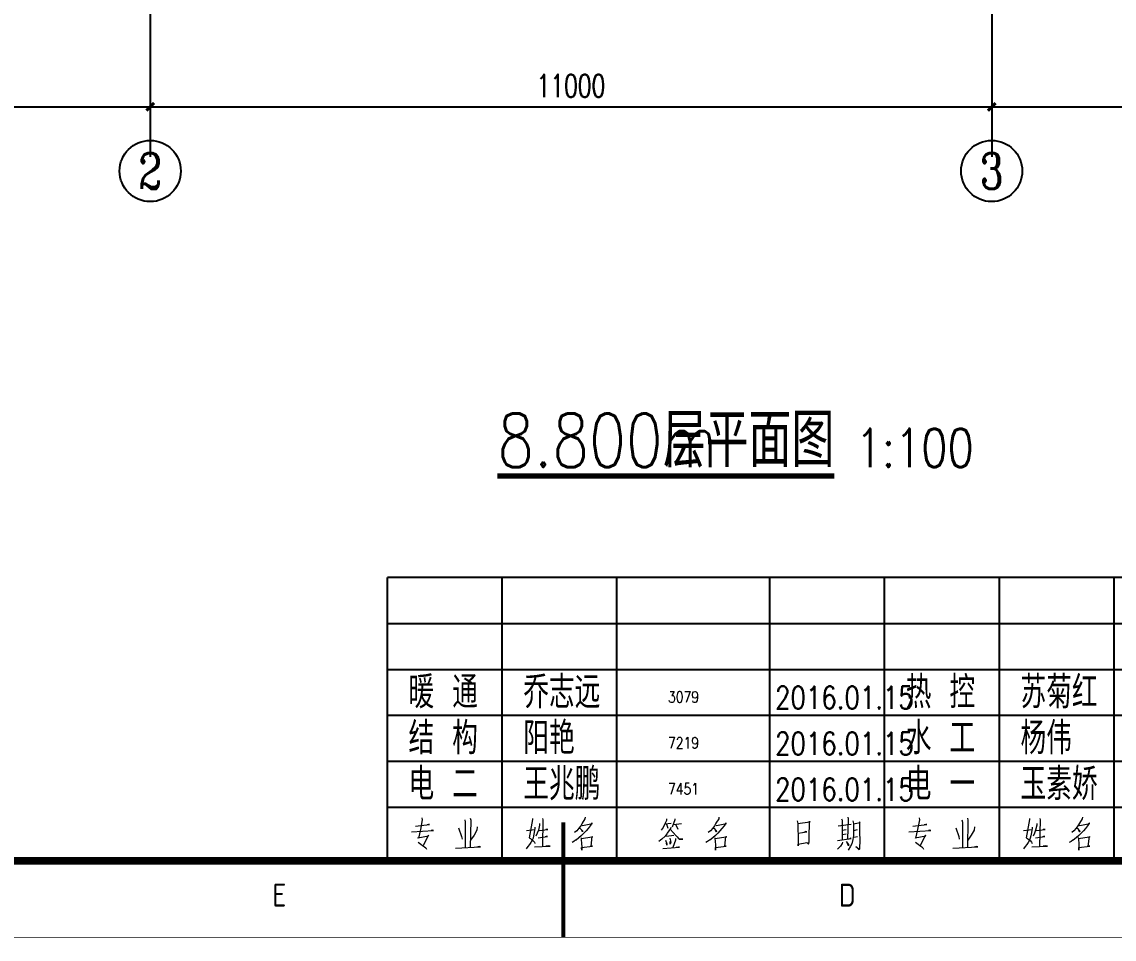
# Model space of a CAD drawing. Extents: x -93062 to 326984, y -142534 to 91021.
# Drawn here: x 86520 to 100799, y 6871 to 18855 of the extents above; entities that cross this region are included whole.
import ezdxf
from ezdxf.enums import TextEntityAlignment as Align

# ---------------------------------------------------------------- set-up
doc = ezdxf.new("R2010")
doc.units = 0
doc.header["$LTSCALE"] = 1000
doc.header["$MEASUREMENT"] = 0
doc.linetypes.add('DOTE', pattern=[2.42, 2, -0.2, 0.02, -0.2])
doc.layers.get('0').update_dxf_attribs({"color": 8})
doc.layers.get('Defpoints').update_dxf_attribs({"color": 8})
for name, color, linetype in [('AXIS', 8, 'Continuous'), ('AXIS_TEXT', 8, 'Continuous'), ('DIM_SYMB', 8, 'Continuous'), ('DOTE', 8, 'DOTE'), ('HQ1', 8, 'Continuous'), ('HQ2', 8, 'Continuous'), ('PUB_DIM', 8, 'Continuous'), ('PUB_TEXT', 8, 'Continuous')]:
    doc.layers.add(name, color=color, linetype=linetype)
doc.styles.add('_TCH_AXIS', font='COMPLEX', dxfattribs={"bigfont": 'GBCBIG'})
doc.styles.add('_TCH_DIM_T3', font='SIMPLEX', dxfattribs={"width": 0.705882, "bigfont": 'GBCBIG'})
doc.styles.add('COMPLEX', font='COMPLEX')
doc.styles.add('HZTXT', font='geditxt.shx', dxfattribs={"width": 0.8, "bigfont": 'hztxt1.shx'})
doc.styles.get("Standard").update_dxf_attribs({"font": 'gbenor.shx', "bigfont": 'gbcbig.shx'})
doc.styles.add('TK', font='GEDITXT.SHX', dxfattribs={"width": 0.85, "height": 3.5, "bigfont": 'DXT.SHX'})
doc.dimstyles.new('_TCH_ARCH&&100', dxfattribs={"dimtxt": 297.5, "dimasz": 100, "dimexe": 250, "dimexo": 300, "dimgap": 126.25, "dimtad": 1, "dimdec": 0, "dimzin": 0, "dimdsep": 46, "dimtxsty": '_TCH_DIM_T3', "dimblk": 'ARCHTICK', "dimcen": 0.09, "dimazin": 2, "dimtfac": 1, "dimtdec": 0, "dimtix": 1, "dimtmove": 2, "dimatfit": 3, "dimfxl": 1, "dimtolj": 1, "dimtzin": 0, "dimarcsym": 0})

# ---------------------------------------------------------------- blocks, each defined once
blk = doc.blocks.new('GEDI_WK_A1_V')
at = {"color": 3}
blk.add_line((297, 10), (297, 0), dxfattribs=at)
for points, const_width in [([(0, 841), (0, 0), (594, 0), (594, 841)], 0.1), ([(10, 816), (10, 10), (584, 10), (584, 816)], 1)]:
    blk.add_lwpolyline(points, close=True, dxfattribs=dict(at, const_width=const_width))
at = {"color": 3, "const_width": 0.5}
blk.add_lwpolyline([(297, 15), (297, 0)], dxfattribs=at)
at = {"color": 3}
for s, p in [('E', (259.88, 4)), ('D', (334.12, 4))]:
    blk.add_text(s, height=3, dxfattribs=at).set_placement(p, align=Align.CENTER)
blk = doc.blocks.new('GEDI_HQ1_2012')
at = {"layer": 'HQ1', "color": 2}
for p, q in [((0, 37), (-65, 37)), ((-65, 0), (-65, 37)), ((-50, 0), (-50, 37)), ((-35, 0), (-35, 37)), ((-15, 0), (-15, 37)), ((0, 0), (0, 37)), ((-65, 31), (0, 31)), ((-65, 25), (0, 25)), ((-65, 19), (0, 19)), ((-65, 13), (0, 13)), ((-65, 7), (0, 7)), ((0, 0), (0, 7)), ((-65, 0), (0, 0))]:
    blk.add_line(p, q, dxfattribs=at)
at = {"layer": 'HQ1', "color": 7, "lineweight": 0}
for points in [[(-61.32, 4.51), (-59.5, 4.74), (-59.61, 4.74), (-59.81, 4.67)], [(-60.48, 5.59), (-60.45, 5.32), (-60.68, 4.06), (-60.94, 2.94), (-61, 3), (-59.61, 3.24), (-59.64, 3.34), (-60.33, 1.98)], [(-55.7, 4.3), (-55.3, 3.17), (-55.24, 2.8)], [(-54.89, 5.32), (-54.83, 5.02), (-54.83, 1.71)], [(-54.16, 5.56), (-54.1, 5.29), (-54.16, 1.74)], [(-53.24, 4.44), (-53.3, 3.99), (-53.67, 3.34), (-54.13, 2.66)], [(-45.7, 4.4), (-45.7, 4.26), (-45.81, 3.69), (-45.9, 3.24), (-45.95, 2.94), (-46.07, 2.69), (-46.25, 2.39), (-46.42, 2.12), (-46.62, 1.84), (-46.85, 1.57)], [(-46.04, 5.53), (-46.04, 5.36), (-46.48, 3), (-46.3, 2.9), (-46.1, 2.73), (-45.92, 2.59), (-45.78, 2.42), (-45.7, 2.25)], [(-45.12, 4.88), (-45.12, 4.64), (-45.26, 3.99), (-45.4, 3.58), (-45.58, 3.21)], [(-44.71, 5.53), (-44.68, 5.32), (-44.74, 1.88)], [(-39.56, 4.64), (-39.47, 4.61), (-38.17, 4.84), (-38.25, 4.91), (-38.49, 4.57), (-38.74, 4.2), (-39.01, 3.89), (-39.3, 3.58), (-39.62, 3.27), (-39.96, 2.97), (-40.34, 2.69), (-40.4, 2.66), (-40.63, 2.52), (-40.86, 2.36)], [(-39.15, 5.7), (-39.18, 5.46), (-39.53, 4.91), (-39.73, 4.57), (-39.96, 4.26), (-40.25, 3.92), (-40.54, 3.69)], [(-27.95, 4.37), (-27.98, 4.2), (-28.44, 3.58), (-28.47, 3.51), (-28.7, 3.21), (-29.11, 2.83), (-29.31, 2.66), (-29.51, 2.49)], [(-28.5, 5.49), (-28.53, 5.26), (-28.76, 4.74), (-28.96, 4.33), (-29.2, 3.99)], [(-28.73, 4.81), (-27.89, 4.91)], [(-28.53, 4.78), (-28.33, 4.26)], [(-27.43, 5.49), (-27.4, 5.32), (-27.75, 4.37)], [(-27.6, 4.71), (-26.56, 4.88)], [(-27.28, 4.67), (-27.02, 4.13)], [(-22.07, 4.64), (-21.98, 4.61), (-20.68, 4.84), (-20.76, 4.91), (-20.99, 4.57), (-21.26, 4.2), (-21.52, 3.89), (-21.81, 3.58), (-22.12, 3.27), (-22.47, 2.97), (-22.85, 2.69), (-22.91, 2.66), (-23.14, 2.52), (-23.37, 2.36)], [(-21.66, 5.7), (-21.69, 5.46), (-22.04, 4.91), (-22.24, 4.57), (-22.47, 4.26), (-22.76, 3.92), (-23.05, 3.69)], [(-11.41, 5.19), (-11.35, 4.84), (-11.32, 4.09), (-11.29, 3.31), (-11.29, 3.21), (-11.29, 2.66), (-11.29, 1.94), (-11.29, 2.18), (-10.17, 2.39), (-9.93, 2.15), (-9.87, 2.46), (-9.87, 2.87), (-9.84, 3.65), (-9.82, 4.47), (-9.82, 5.15), (-9.79, 5.05), (-11.32, 4.81)], [(-6.08, 4.57), (-4.37, 4.78)], [(-5.62, 5.49), (-5.56, 5.29), (-5.56, 2.73)], [(-4.8, 5.7), (-4.75, 5.49), (-4.83, 2.83)], [(-4.14, 5.22), (-4.05, 4.84), (-4.05, 4.09), (-4.08, 3.27), (-4.14, 2.76), (-4.28, 2.22), (-4.46, 1.88), (-4.78, 1.37)], [(-4.05, 4.81), (-3.18, 4.98), (-3.27, 5.08), (-3.27, 4.03), (-3.27, 3.96), (-3.24, 2.42), (-3.27, 1.84), (-3.3, 1.5), (-3.33, 1.4), (-3.76, 1.84), (-3.36, 1.54)], [(-61.84, 3.75), (-58.95, 3.96), (-59.09, 3.99), (-59.26, 3.96)], [(-46.82, 3.96), (-45.72, 4.09)], [(-45.29, 3), (-44.07, 3.17), (-44.22, 3.17), (-44.36, 3.11)], [(-45.17, 3.96), (-44.02, 4.06), (-44.1, 4.09), (-44.27, 4.06)], [(-39.88, 4.26), (-39.82, 4.23), (-39.5, 3.92), (-39.47, 3.75), (-39.59, 3.99)], [(-39.73, 3.04), (-39.67, 2.94), (-39.62, 2.08), (-39.59, 1.98), (-39.59, 1.37), (-39.62, 1.64), (-39.62, 1.74), (-38.19, 1.91), (-38.22, 1.91), (-38.37, 1.91), (-38.22, 3.17), (-38.17, 3.11), (-38.25, 3.07), (-39.64, 2.87)], [(-27.57, 3.27), (-28.5, 3.14)], [(-28.07, 2.94), (-27.95, 2.42), (-28.01, 2.15), (-28.01, 2.52)], [(-28.01, 4.13), (-26.85, 2.83), (-26.38, 2.83), (-26.85, 2.87), (-27.08, 3.11)], [(-27.34, 2.9), (-27.34, 2.66), (-27.69, 1.71)], [(-22.39, 4.26), (-22.33, 4.23), (-22.01, 3.92), (-21.98, 3.75), (-22.1, 3.99)], [(-22.24, 3.04), (-22.18, 2.94), (-22.12, 2.08), (-22.1, 1.98), (-22.1, 1.37), (-22.12, 1.64), (-22.12, 1.74), (-20.71, 1.91), (-20.74, 1.91), (-20.88, 1.91), (-20.74, 3.17), (-20.68, 3.11), (-20.76, 3.07), (-22.15, 2.87)], [(-11.29, 3.58), (-10.17, 3.79), (-10.28, 3.82), (-10.54, 3.69)], [(-6.17, 2.63), (-4.37, 2.9), (-4.46, 2.94), (-4.57, 2.83)], [(-5.53, 3.99), (-5.01, 4.09)], [(-5.5, 3.41), (-5.04, 3.51)], [(-4.08, 3.07), (-4.02, 3.07), (-3.56, 3.17)], [(-4.02, 3.96), (-3.53, 4.06)], [(-60.97, 2.42), (-60.62, 2.15), (-60.39, 1.98), (-60.13, 1.81), (-59.99, 1.67), (-59.9, 1.5)], [(-56.1, 1.64), (-52.83, 1.81), (-52.98, 1.84), (-53.3, 1.77)], [(-45.75, 1.81), (-43.72, 1.91), (-43.93, 1.94), (-44.27, 1.88)], [(-28.99, 1.61), (-26.79, 1.77), (-26.93, 1.77), (-27.25, 1.74)], [(-28.62, 2.66), (-28.47, 2.22), (-28.47, 2.01), (-28.5, 2.29)], [(-5.5, 2.42), (-5.53, 2.25), (-5.76, 1.91), (-5.97, 1.67), (-6.17, 1.5)], [(-5.04, 2.52), (-4.72, 2.12), (-4.72, 1.94), (-4.83, 2.25)]]:
    blk.add_lwpolyline(points, dxfattribs=at)
blk.add_text('223344', height=0.0001).set_placement((-22.1, 1.74))
blk = doc.blocks.new('GEDI_HQ2_2012')
at = {"layer": 'HQ2', "color": 2}
for p, q in [((0, 37), (-65, 37)), ((-65, 0), (-65, 37)), ((-50, 0), (-50, 37)), ((-35, 0), (-35, 37)), ((-15, 0), (-15, 37)), ((0, 0), (0, 37)), ((-65, 31), (0, 31)), ((-65, 25), (0, 25)), ((-65, 19), (0, 19)), ((-65, 13), (0, 13)), ((-65, 7), (0, 7)), ((0, 0), (0, 7)), ((-65, 0), (0, 0))]:
    blk.add_line(p, q, dxfattribs=at)
at = {"layer": 'HQ2', "color": 7, "lineweight": 0}
for points in [[(-61.32, 4.51), (-59.5, 4.74), (-59.61, 4.74), (-59.81, 4.67)], [(-60.48, 5.59), (-60.45, 5.32), (-60.68, 4.06), (-60.94, 2.94), (-61, 3), (-59.61, 3.24), (-59.64, 3.34), (-60.33, 1.98)], [(-55.7, 4.3), (-55.3, 3.17), (-55.24, 2.8)], [(-54.89, 5.32), (-54.83, 5.02), (-54.83, 1.71)], [(-54.16, 5.56), (-54.1, 5.29), (-54.16, 1.74)], [(-53.24, 4.44), (-53.3, 3.99), (-53.67, 3.34), (-54.13, 2.66)], [(-45.7, 4.4), (-45.7, 4.26), (-45.81, 3.69), (-45.9, 3.24), (-45.95, 2.94), (-46.07, 2.69), (-46.25, 2.39), (-46.42, 2.12), (-46.62, 1.84), (-46.85, 1.57)], [(-46.04, 5.53), (-46.04, 5.36), (-46.48, 3), (-46.3, 2.9), (-46.1, 2.73), (-45.92, 2.59), (-45.78, 2.42), (-45.7, 2.25)], [(-45.12, 4.88), (-45.12, 4.64), (-45.26, 3.99), (-45.4, 3.58), (-45.58, 3.21)], [(-44.71, 5.53), (-44.68, 5.32), (-44.74, 1.88)], [(-39.56, 4.64), (-39.47, 4.61), (-38.17, 4.84), (-38.25, 4.91), (-38.49, 4.57), (-38.74, 4.2), (-39.01, 3.89), (-39.3, 3.58), (-39.62, 3.27), (-39.96, 2.97), (-40.34, 2.69), (-40.4, 2.66), (-40.63, 2.52), (-40.86, 2.36)], [(-39.15, 5.7), (-39.18, 5.46), (-39.53, 4.91), (-39.73, 4.57), (-39.96, 4.26), (-40.25, 3.92), (-40.54, 3.69)], [(-27.95, 4.37), (-27.98, 4.2), (-28.44, 3.58), (-28.47, 3.51), (-28.7, 3.21), (-29.11, 2.83), (-29.31, 2.66), (-29.51, 2.49)], [(-28.5, 5.49), (-28.53, 5.26), (-28.76, 4.74), (-28.96, 4.33), (-29.2, 3.99)], [(-28.73, 4.81), (-27.89, 4.91)], [(-28.53, 4.78), (-28.33, 4.26)], [(-27.43, 5.49), (-27.4, 5.32), (-27.75, 4.37)], [(-27.6, 4.71), (-26.56, 4.88)], [(-27.28, 4.67), (-27.02, 4.13)], [(-22.07, 4.64), (-21.98, 4.61), (-20.68, 4.84), (-20.76, 4.91), (-20.99, 4.57), (-21.26, 4.2), (-21.52, 3.89), (-21.81, 3.58), (-22.12, 3.27), (-22.47, 2.97), (-22.85, 2.69), (-22.91, 2.66), (-23.14, 2.52), (-23.37, 2.36)], [(-21.66, 5.7), (-21.69, 5.46), (-22.04, 4.91), (-22.24, 4.57), (-22.47, 4.26), (-22.76, 3.92), (-23.05, 3.69)], [(-11.41, 5.19), (-11.35, 4.84), (-11.32, 4.09), (-11.29, 3.31), (-11.29, 3.21), (-11.29, 2.66), (-11.29, 1.94), (-11.29, 2.18), (-10.17, 2.39), (-9.93, 2.15), (-9.87, 2.46), (-9.87, 2.87), (-9.84, 3.65), (-9.82, 4.47), (-9.82, 5.15), (-9.79, 5.05), (-11.32, 4.81)], [(-6.08, 4.57), (-4.37, 4.78)], [(-5.62, 5.49), (-5.56, 5.29), (-5.56, 2.73)], [(-4.8, 5.7), (-4.75, 5.49), (-4.83, 2.83)], [(-4.14, 5.22), (-4.05, 4.84), (-4.05, 4.09), (-4.08, 3.27), (-4.14, 2.76), (-4.28, 2.22), (-4.46, 1.88), (-4.78, 1.37)], [(-4.05, 4.81), (-3.18, 4.98), (-3.27, 5.08), (-3.27, 4.03), (-3.27, 3.96), (-3.24, 2.42), (-3.27, 1.84), (-3.3, 1.5), (-3.33, 1.4), (-3.76, 1.84), (-3.36, 1.54)], [(-61.84, 3.75), (-58.95, 3.96), (-59.09, 3.99), (-59.26, 3.96)], [(-46.82, 3.96), (-45.72, 4.09)], [(-45.29, 3), (-44.07, 3.17), (-44.22, 3.17), (-44.36, 3.11)], [(-45.17, 3.96), (-44.02, 4.06), (-44.1, 4.09), (-44.27, 4.06)], [(-39.88, 4.26), (-39.82, 4.23), (-39.5, 3.92), (-39.47, 3.75), (-39.59, 3.99)], [(-39.73, 3.04), (-39.67, 2.94), (-39.62, 2.08), (-39.59, 1.98), (-39.59, 1.37), (-39.62, 1.64), (-39.62, 1.74), (-38.19, 1.91), (-38.22, 1.91), (-38.37, 1.91), (-38.22, 3.17), (-38.17, 3.11), (-38.25, 3.07), (-39.64, 2.87)], [(-27.57, 3.27), (-28.5, 3.14)], [(-28.07, 2.94), (-27.95, 2.42), (-28.01, 2.15), (-28.01, 2.52)], [(-28.01, 4.13), (-26.85, 2.83), (-26.38, 2.83), (-26.85, 2.87), (-27.08, 3.11)], [(-27.34, 2.9), (-27.34, 2.66), (-27.69, 1.71)], [(-22.39, 4.26), (-22.33, 4.23), (-22.01, 3.92), (-21.98, 3.75), (-22.1, 3.99)], [(-22.24, 3.04), (-22.18, 2.94), (-22.12, 2.08), (-22.1, 1.98), (-22.1, 1.37), (-22.12, 1.64), (-22.12, 1.74), (-20.71, 1.91), (-20.74, 1.91), (-20.88, 1.91), (-20.74, 3.17), (-20.68, 3.11), (-20.76, 3.07), (-22.15, 2.87)], [(-11.29, 3.58), (-10.17, 3.79), (-10.28, 3.82), (-10.54, 3.69)], [(-6.17, 2.63), (-4.37, 2.9), (-4.46, 2.94), (-4.57, 2.83)], [(-5.53, 3.99), (-5.01, 4.09)], [(-5.5, 3.41), (-5.04, 3.51)], [(-4.08, 3.07), (-4.02, 3.07), (-3.56, 3.17)], [(-4.02, 3.96), (-3.53, 4.06)], [(-60.97, 2.42), (-60.62, 2.15), (-60.39, 1.98), (-60.13, 1.81), (-59.99, 1.67), (-59.9, 1.5)], [(-56.1, 1.64), (-52.83, 1.81), (-52.98, 1.84), (-53.3, 1.77)], [(-45.75, 1.81), (-43.72, 1.91), (-43.93, 1.94), (-44.27, 1.88)], [(-28.99, 1.61), (-26.79, 1.77), (-26.93, 1.77), (-27.25, 1.74)], [(-28.62, 2.66), (-28.47, 2.22), (-28.47, 2.01), (-28.5, 2.29)], [(-5.5, 2.42), (-5.53, 2.25), (-5.76, 1.91), (-5.97, 1.67), (-6.17, 1.5)], [(-5.04, 2.52), (-4.72, 2.12), (-4.72, 1.94), (-4.83, 2.25)]]:
    blk.add_lwpolyline(points, dxfattribs=at)
blk.add_text('112233', height=0.0001).set_placement((-22.1, 1.74))
blk = doc.blocks.new('A$C711966D6')
for name, p in [('GEDI_WK_A1_V', (0, 0)), ('GEDI_HQ2_2012', (339, 10)), ('GEDI_HQ1_2012', (404, 10))]:
    blk.add_blockref(name, p)
at = {"style": 'TK', "width": 0.85}
for tag, height, p in [('PROJECTNAME', 4.75, (529, 44)), ('PHASE', 4, (571, 44)), ('DRAWINGNAME', 4.75, (539, 31))]:
    blk.add_attdef(tag, text='', height=height, dxfattribs=at).set_placement(p, align=Align.MIDDLE_CENTER)
for tag, p, height in [('APPROVE', (416, 32.75), 3.5), ('DESIGN', (461, 32.75), 3.5), ('REVIEW1', (416, 25.75), 3.5), ('DRAW', (461, 25.75), 3.5), ('REVIEW2', (416, 18.75), 3.5), ('PROPORTION', (461, 18.75), 3.5), ('DRAWINGNUMBER', (511, 18.5), 4), ('CHECK', (416, 11.75), 3.5), ('DATE', (461, 11.75), 3.5), ('VERSION', (577, 11.75), 3.5)]:
    blk.add_attdef(tag, p, '', height=height, dxfattribs=at)
blk = doc.blocks.new('是飞洒发时')
at = {"xscale": 100, "yscale": 100, "zscale": 100}
blk.add_blockref('A$C711966D6', (0, 0), dxfattribs=at)
blk = doc.blocks.new('_AXISO')
blk.add_circle((0, 0), 0.5)
at = {"layer": 'AXIS_TEXT', "style": 'COMPLEX', "width": 1.041667}
blk.add_attdef('A', text='', height=0.56, dxfattribs=at).set_placement((-0.25, -0.28), (0.25, -0.28), align=Align.FIT)
blk = doc.blocks.new('_ArchTick')
at = {"color": 0, "linetype": 'ByBlock', "const_width": 0.4}
blk.add_lwpolyline([(-0.5, -0.5), (0.5, 0.5)], dxfattribs=at)
blk = doc.blocks.new('*D1590')
at = {"layer": 'Defpoints', "color": 0, "transparency": 16777216}
for p in [(0, -2876), (8500, -2876), (8500, -3627)]:
    blk.add_point(p, dxfattribs=at)
at = {"layer": 'PUB_DIM', "color": 0, "lineweight": -2, "transparency": 16777216}
for p, q in [((0, -3176), (0, -3877)), ((8500, -3176), (8500, -3877)), ((0, -3627), (8500, -3627))]:
    blk.add_line(p, q, dxfattribs=at)
at = {"layer": 'PUB_DIM', "color": 0, "lineweight": -2, "transparency": 16777216, "xscale": 100, "yscale": 100, "zscale": 100, "rotation": 180}
blk.add_blockref('_ArchTick', (0, -3627), dxfattribs=at)
at = {"layer": 'PUB_DIM', "color": 0, "lineweight": -2, "transparency": 16777216, "xscale": 100, "yscale": 100, "zscale": 100}
blk.add_blockref('_ArchTick', (8500, -3627), dxfattribs=at)
at = {"layer": 'PUB_DIM', "color": 0, "transparency": 16777216, "insert": (4250, -3352), "char_height": 297.5, "attachment_point": 5, "style": '_TCH_DIM_T3'}
blk.add_mtext('\\A1;8500', dxfattribs=at)
blk = doc.blocks.new('*D1591')
at = {"layer": 'Defpoints', "color": 0, "transparency": 16777216}
for p in [(8500, -2876), (19500, -2876), (19500, -3627)]:
    blk.add_point(p, dxfattribs=at)
at = {"layer": 'PUB_DIM', "color": 0, "lineweight": -2, "transparency": 16777216}
for p, q in [((8500, -3176), (8500, -3877)), ((19500, -3176), (19500, -3877)), ((8500, -3627), (19500, -3627))]:
    blk.add_line(p, q, dxfattribs=at)
at = {"layer": 'PUB_DIM', "color": 0, "lineweight": -2, "transparency": 16777216, "xscale": 100, "yscale": 100, "zscale": 100, "rotation": 180}
blk.add_blockref('_ArchTick', (8500, -3627), dxfattribs=at)
at = {"layer": 'PUB_DIM', "color": 0, "lineweight": -2, "transparency": 16777216, "xscale": 100, "yscale": 100, "zscale": 100}
blk.add_blockref('_ArchTick', (19500, -3627), dxfattribs=at)
at = {"layer": 'PUB_DIM', "color": 0, "transparency": 16777216, "insert": (14000, -3352), "char_height": 297.5, "attachment_point": 5, "style": '_TCH_DIM_T3'}
blk.add_mtext('\\A1;11000', dxfattribs=at)
blk = doc.blocks.new('*D1592')
at = {"layer": 'Defpoints', "color": 0, "transparency": 16777216}
for p in [(19500, -2876), (29200, -2876), (29200, -3627)]:
    blk.add_point(p, dxfattribs=at)
at = {"layer": 'PUB_DIM', "color": 0, "lineweight": -2, "transparency": 16777216}
for p, q in [((19500, -3176), (19500, -3877)), ((29200, -3176), (29200, -3877)), ((19500, -3627), (29200, -3627))]:
    blk.add_line(p, q, dxfattribs=at)
at = {"layer": 'PUB_DIM', "color": 0, "lineweight": -2, "transparency": 16777216, "xscale": 100, "yscale": 100, "zscale": 100, "rotation": 180}
blk.add_blockref('_ArchTick', (19500, -3627), dxfattribs=at)
at = {"layer": 'PUB_DIM', "color": 0, "lineweight": -2, "transparency": 16777216, "xscale": 100, "yscale": 100, "zscale": 100}
blk.add_blockref('_ArchTick', (29200, -3627), dxfattribs=at)
at = {"layer": 'PUB_DIM', "color": 0, "transparency": 16777216, "insert": (24350, -3352), "char_height": 297.5, "attachment_point": 5, "style": '_TCH_DIM_T3'}
blk.add_mtext('\\A1;9700', dxfattribs=at)
blk = doc.blocks.new('A$C5C1E2F63')
at = {"layer": 'AXIS'}
for p, q in [((8500, -2876.1), (8500, -4065.4)), ((19500, -2876.1), (19500, -4065.4))]:
    blk.add_line(p, q, dxfattribs=at)
ref = blk.add_blockref('_AXISO', (8500, -4465.4), dxfattribs=dict(at, xscale=800, yscale=800, zscale=800))
ref.add_attrib('A', '2', dxfattribs={"layer": 'AXIS_TEXT', "height": 465.9, "style": '_TCH_AXIS'}).set_placement((8344.7, -4698.4), (8655.3, -4698.4), align=Align.FIT)
ref = blk.add_blockref('_AXISO', (19500, -4465.4), dxfattribs=dict(at, xscale=800, yscale=800, zscale=800))
ref.add_attrib('A', '3', dxfattribs={"layer": 'AXIS_TEXT', "height": 465.9, "style": '_TCH_AXIS'}).set_placement((19344.7, -4698.4), (19655.3, -4698.4), align=Align.FIT)
at = {"layer": 'PUB_DIM'}
for p1, p2, picture, middle in [((0, -2876.1), (8500, -2876.1), '*D1590', (4250, -3352.2)), ((8500, -2876.1), (19500, -2876.1), '*D1591', (14000, -3352.2)), ((19500, -2876.1), (29200, -2876.1), '*D1592', (24350, -3352.2))]:
    dim = blk.add_aligned_dim(p1=p1, p2=p2, distance=-751, dimstyle='_TCH_ARCH&&100', dxfattribs=at)
    dim.commit()
    dim.dimension.update_dxf_attribs({"geometry": picture, "text_midpoint": middle})
blk = doc.blocks.new('A$C3C103B28')
at = {"layer": 'DOTE'}
for p, q in [((8500, 1500), (8500, -4282)), ((19500, 1500), (19500, -4282))]:
    blk.add_line(p, q, dxfattribs=at)
blk.add_blockref('A$C5C1E2F63', (0, 0))

msp = doc.modelspace()

# ---------------------------------------------------------------- linework, layer by layer
at = {"layer": 'DIM_SYMB', "const_width": 70}
msp.add_lwpolyline([(92736.1, 12921.3), (97140.3, 12921.3)], dxfattribs=at)

# ---------------------------------------------------------------- block references
for name, p in [('是飞洒发时', (63898.5, 6896)), ('A$C3C103B28', (79698.4, 21372.1))]:
    msp.add_blockref(name, p)

# ---------------------------------------------------------------- texts
at = {"style": 'HZTXT', "width": 0.8}
for s, height, p in [('暖', 420, (91575, 9887)), ('通', 420, (92146.2, 9887)), ('乔志远', 420, (93075, 9887)), ('热', 420, (98075, 9887)), ('控', 420, (98646.2, 9887)), ('苏菊红', 420, (99575, 9887)), ('2016.01.15', 294, (96366.5, 9880)), ('3079', 147, (94968.5, 9961.5)), ('结', 420, (91575, 9287)), ('构', 420, (92146.2, 9287)), ('阳艳', 420, (93075, 9287)), ('水', 420, (98075, 9287)), ('杨伟', 420, (99575, 9287)), ('2016.01.15', 294, (96366.5, 9280)), ('工', 420, (98646.2, 9287)), ('7219', 147, (94968.5, 9361.5)), ('电', 420, (91575, 8687)), ('王兆鹏', 420, (93075, 8687)), ('电', 420, (98075, 8687)), ('玉素娇', 420, (99575, 8687)), ('二', 420, (92146.2, 8687)), ('7451', 147, (94968.5, 8761.5)), ('2016.01.15', 294, (96366.5, 8680)), ('一', 420, (98646.2, 8687))]:
    msp.add_text(s, height=height, dxfattribs=at).set_placement(p)
at = {"layer": 'PUB_TEXT', "style": 'HZTXT', "width": 0.8}
for s, height, p in [('8.800m', 700, (92736.1, 13039.2)), ('层平面图', 700, (94901.4, 13039.2)), ('1:100', 500, (97420.3, 13039.2))]:
    msp.add_text(s, height=height, dxfattribs=at).set_placement(p)

doc.saveas('drawing.dxf')
